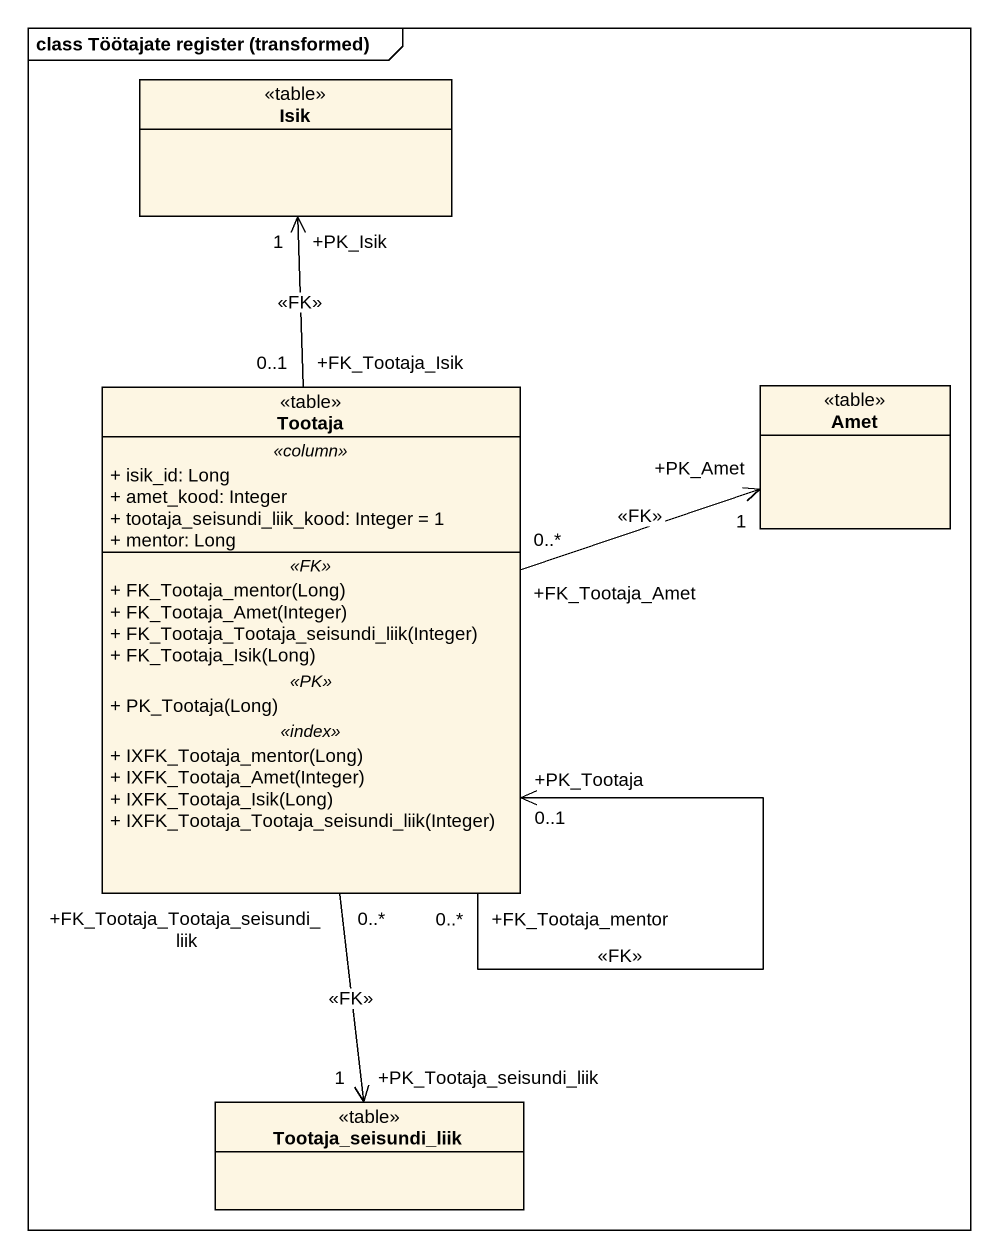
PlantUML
@startuml
mainframe class Töötajate register (transformed)
hide circle
hide empty members
skinparam classAttributeIconSize 0
class Isik <<table>>
class Tootaja <<table>> {
  .. <<column>> ..
  + isik_id: Long
  + amet_kood: Integer
  + tootaja_seisundi_liik_kood: Integer = 1
  + mentor: Long
  .. <<FK>> ..
  + FK_Tootaja_mentor(Long)
  + FK_Tootaja_Amet(Integer)
  + FK_Tootaja_Tootaja_seisundi_liik(Integer)
  + FK_Tootaja_Isik(Long)
  .. <<PK>> ..
  + PK_Tootaja(Long)
  .. <<index>> ..
  + IXFK_Tootaja_mentor(Long)
  + IXFK_Tootaja_Amet(Integer)
  + IXFK_Tootaja_Isik(Long)
  + IXFK_Tootaja_Tootaja_seisundi_liik(Integer)
}
class Amet <<table>>
class Tootaja_seisundi_liik <<table>>
Tootaja "+FK_Tootaja_Isik\n0..1" -up-> "+PK_Isik\n1" Isik : <<FK>>
Tootaja "+FK_Tootaja_mentor\n0..*" --> "+PK_Tootaja\n0..1" Tootaja : <<FK>>
Tootaja "+FK_Tootaja_Amet\n0..*" -right-> "+PK_Amet\n1" Amet : <<FK>>
Tootaja "+FK_Tootaja_Tootaja_seisundi_liik\n0..*" --> "+PK_Tootaja_seisundi_liik\n1" Tootaja_seisundi_liik : <<FK>>
@enduml
